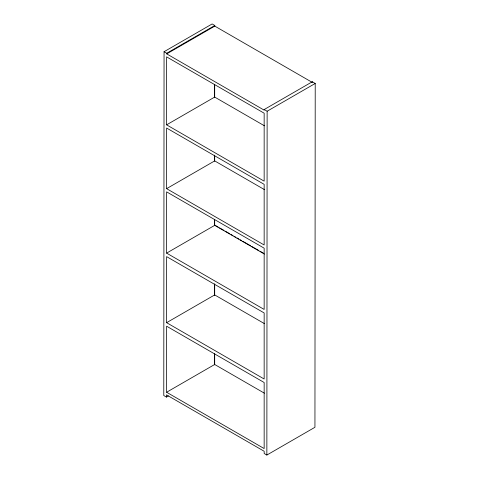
<?xml version="1.0" encoding="UTF-8"?>
<svg xmlns="http://www.w3.org/2000/svg" width="479" height="479" viewBox="0 0 479 479"><rect width="100%" height="100%" fill="white"/><g stroke="black" fill="none" stroke-linecap="round" stroke-linejoin="round"><path stroke-width="0.72" d="M166.464 397.091L166.464 394.858L264.174 451.266L264.174 453.499L266.857 455.05L314.942 427.286L315.218 83.46L312.284 81.765L312.284 82.406L214.802 26.123L214.802 25.483L212.143 23.95L164.058 51.714L163.782 395.54L166.464 397.091L168.386 395.977M214.592 97.698L214.616 84.28M266.857 455.05L267.132 111.224L315.218 83.46M164.058 51.714L166.716 53.247L214.802 25.483M166.716 53.247L166.716 53.888L214.802 26.123M166.602 124.839L264.157 181.158L264.157 113.194L166.602 56.869L166.602 124.839L214.688 97.081L264.432 125.797M166.716 53.888L264.198 110.164L264.198 109.529L312.284 81.765M166.602 188.66L264.157 244.979L264.157 184.349L166.602 128.031L166.602 188.66L214.688 160.896L264.432 189.618M166.602 253.116L264.157 309.44L264.157 248.17L166.602 191.851L166.602 253.116L214.963 225.196L218.196 227.064M166.602 322.678L264.157 379.003L264.157 312.949L166.602 256.624L166.602 322.678L214.688 294.92L264.432 323.636M166.602 392.241L264.157 448.566L264.157 382.511L166.602 326.193L166.602 392.241L214.688 364.483L264.432 393.205M264.198 109.529L267.132 111.224M219.49 227.806L224.01 230.417M225.304 231.165L229.824 233.776M231.118 234.518L233.051 235.638M234.345 236.387L235.638 237.129M236.931 237.877L238.871 238.997M240.159 239.745L241.452 240.488M242.745 241.236L250.499 245.709M251.786 246.457L258.894 250.559M260.187 251.307L263.42 253.169M264.432 254.074L214.688 225.358L214.688 219.4M214.688 84.382L214.688 97.081M214.688 155.723L214.688 160.896M214.688 283.79L214.688 294.92M214.688 354.095L214.688 364.483M214.55 155.13L214.55 161.106M214.55 219.316L214.55 225.292M214.55 284.251L214.55 295.447M214.55 353.658L214.55 364.854"/></g></svg>
